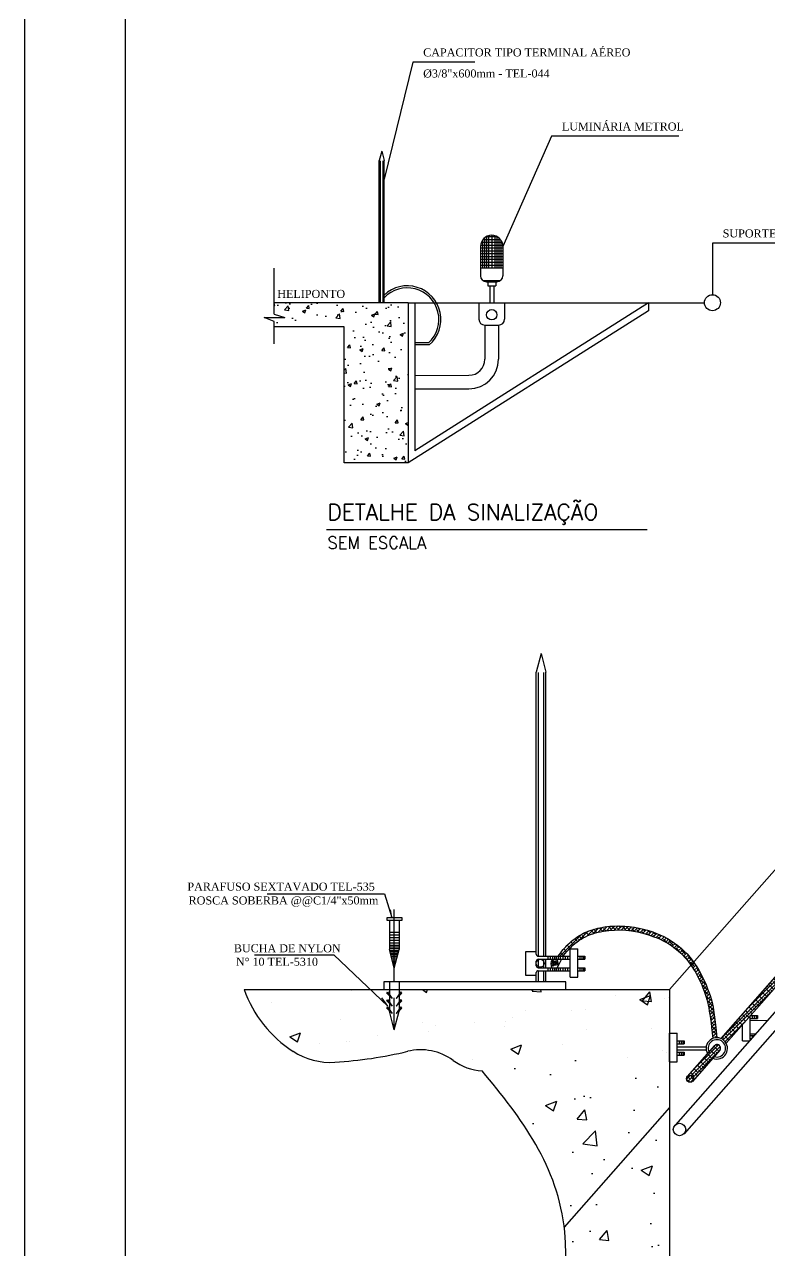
# Model space of a CAD drawing. Header units: millimetres. Extents: x 682 to 1119, y 341 to 434.
# Drawn here: x 999.31 to 1017.92, y 371.21 to 401.84 of the extents above; entities that cross this region are included whole.
import ezdxf

# ---------------------------------------------------------------- set-up
doc = ezdxf.new("R2010")
doc.units = ezdxf.units.MM
for name, color, linetype in [('02', 2, 'Continuous'), ('AR-INDICAÇÕES_GRÁFICAS-002-C', 2, 'Continuous'), ('AR-TEXTOS_ALTURA_3_0MM-003C', 3, 'Continuous'), ('AR-TEXTOS_ALTURA_6_0MM-005-C', 5, 'Continuous'), ('Pena_1', 1, 'Continuous'), ('PENA_2', 2, 'Continuous'), ('PENA_4', 4, 'Continuous'), ('PENA_6', 5, 'Continuous')]:
    doc.layers.add(name, color=color, linetype=linetype)
doc.styles.add('ROMAND', font='times.ttf')
doc.styles.add('T20', font='simplex.shx', dxfattribs={"height": 0.2})
doc.styles.add('T50', font='simplex.shx', dxfattribs={"height": 0.5})

# ---------------------------------------------------------------- blocks, each defined once
blk = doc.blocks.new('*X4')
at = {"color": 0, "linetype": 'Continuous'}
for p, q in [((205.749, -59.654), (205.858, -59.728)), ((205.858, -59.728), (205.883, -59.654)), ((208.603, -59.693), (208.636, -59.654)), ((208.842, -59.714), (208.831, -59.654)), ((203.895, -59.686), (203.895, -59.686)), ((208.603, -59.693), (208.842, -59.714)), ((210.764, -59.8), (210.764, -59.8)), ((211.408, -59.914), (211.688, -59.806)), ((211.408, -59.914), (211.607, -60.048)), ((211.472, -59.944), (211.665, -59.715)), ((211.472, -59.944), (211.711, -59.965)), ((211.607, -60.048), (211.688, -59.806)), ((211.711, -59.965), (211.665, -59.715)), ((212.051, -59.899), (212.051, -59.899)), ((212.147, -59.856), (212.147, -59.856)), ((201.817, -59.986), (201.817, -59.986)), ((208.431, -60.2), (208.431, -60.2)), ((209.62, -60.189), (209.62, -60.189)), ((209.998, -60.18), (209.998, -60.18)), ((203.621, -60.433), (203.621, -60.433)), ((205.756, -60.523), (205.756, -60.523)), ((206.098, -60.601), (206.098, -60.601)), ((207.104, -60.52), (207.104, -60.52)), ((207.92, -60.48), (207.92, -60.48)), ((208.105, -60.388), (208.105, -60.388)), ((202.298, -60.884), (202.578, -60.776)), ((202.298, -60.884), (202.497, -61.018)), ((202.497, -61.018), (202.578, -60.776)), ((204.578, -60.853), (204.578, -60.853)), ((205.9, -60.736), (205.9, -60.736)), ((207.891, -60.613), (207.891, -60.613)), ((210.027, -60.704), (210.027, -60.704)), ((211.722, -60.678), (211.722, -60.678)), ((212.162, -60.794), (212.162, -60.794)), ((203.063, -61.052), (203.063, -61.052)), ((203.765, -61.001), (203.765, -61.001)), ((203.846, -61.018), (203.846, -61.018)), ((208.047, -61.204), (208.327, -61.096)), ((208.047, -61.204), (208.246, -61.338)), ((208.246, -61.338), (208.327, -61.097)), ((209.389, -61.079), (209.389, -61.079)), ((212.003, -61.23), (212.003, -61.23)), ((207.057, -61.479), (207.057, -61.479)), ((211.094, -61.434), (211.094, -61.434)), ((212.096, -61.302), (212.096, -61.302))]:
    blk.add_line(p, q, dxfattribs=at)

msp = doc.modelspace()

# ---------------------------------------------------------------- hatches: boundary and pattern name
at = {"layer": '02', "linetype": 'Continuous'}
h = msp.add_hatch(dxfattribs=at)
h.set_pattern_fill('ANSI38', color=256, scale=0.5, style=0)
h.set_pattern_definition([(45, (650.335693, 421.92885), (-0.044194174, 0.044194174), []), (135, (650.335693, 421.92885), (-0.132582521, 0.044194174), [0.15625, -0.09375])])
h.paths.add_polyline_path([(1019.666, 379.6), (1019.666, 379.657), (1019.626, 379.657), (1019.626, 379.759), (1019.595, 379.759, -0.039388), (1019.571, 379.761), (1016.708, 376.509, -0.170621), (1016.842, 376.392), (1017.446, 377.078), (1017.446, 377.082), (1017.449, 377.082)])
h.paths.add_polyline_path([(1015.881, 375.569, -0.650695), (1016.03, 375.503, -0.153437), (1016.014, 375.452), (1016.686, 376.216, 0.894324), (1016.555, 376.335)])
h = msp.add_hatch(dxfattribs=at)
h.set_pattern_fill('ANSI38', color=256, scale=0.5, style=0)
h.set_pattern_definition([(45, (739.43929, 312.589743), (-0.044194174, 0.044194174), []), (135, (739.43929, 312.589743), (-0.132582521, 0.044194174), [0.15625, -0.09375])])
edge = h.paths.add_edge_path()
edge.add_spline(control_points=[(1016.606, 376.528), (1016.547, 377.261), (1016.486, 377.46), (1016.319, 377.912), (1016.205, 378.161), (1015.901, 378.604), (1015.709, 378.799), (1015.23, 379.097), (1014.954, 379.204), (1014.343, 379.331), (1014.006, 379.339), (1013.608, 379.259), (1013.523, 379.235), (1013.44, 379.205)], knot_values=[0.976225, 0.976225, 0.976225, 0.976225, 1.564409, 1.564409, 2.364149, 2.364149, 3.163889, 3.163889, 3.942851, 3.942851, 4.817117, 4.817117, 5.065526, 5.065526, 5.065526, 5.065526], degree=3, periodic=0)
edge.add_line((1013.44, 379.205), (1013.401, 379.083))
edge.add_spline(control_points=[(1013.401, 379.083), (1013.558, 379.148), (1013.731, 379.189), (1014.282, 379.246), (1014.684, 379.187), (1015.246, 378.971), (1015.439, 378.864), (1015.906, 378.485), (1016.106, 378.151), (1016.356, 377.543), (1016.433, 377.294), (1016.508, 376.508)], knot_values=[0.897571, 0.897571, 0.897571, 0.897571, 1.414292, 1.414292, 2.476324, 2.476324, 3.104824, 3.104824, 4.310294, 4.310294, 5.057228, 5.057228, 5.057228, 5.057228], degree=3, periodic=0)
edge.add_arc((1016.609, 376.261), 0.267, 90.5812, 112.2491, ccw=False)
edge = h.paths.add_edge_path()
edge.add_spline(control_points=[(1012.765, 378.563), (1012.812, 378.623), (1012.886, 378.713), (1013.088, 378.914), (1013.228, 379.009), (1013.393, 379.079), (1013.397, 379.081), (1013.401, 379.083)], knot_values=[0, 0, 0, 0, 0.35226, 0.35226, 0.883276, 0.883276, 0.897571, 0.897571, 0.897571, 0.897571], degree=3, periodic=0)
edge.add_line((1013.401, 379.083), (1013.44, 379.205))
edge.add_spline(control_points=[(1013.44, 379.205), (1013.378, 379.183), (1013.317, 379.157), (1013.123, 379.058), (1013.001, 378.968), (1012.81, 378.778), (1012.734, 378.686), (1012.642, 378.563)], knot_values=[0, 0, 0, 0, 0.188723, 0.188723, 0.625855, 0.625855, 0.976225, 0.976225, 0.976225, 0.976225], degree=3, periodic=0)
edge.add_line((1012.642, 378.563), (1012.765, 378.563))
h = msp.add_hatch(dxfattribs=at)
h.set_pattern_fill('AR-CONC', color=256, scale=0.4, style=0)
h.set_pattern_definition([(50, (739.4393, 312.5897), (2.86904, -0.251009), [0.3, -3.3]), (355, (739.4393, 312.5897), (-0.555005, 3.00877), [0.24, -2.64]), (100.4514, (739.6784, 312.5688), (2.314038, 2.757758), [0.25496, -2.804568]), (46.1842, (739.4393, 313.3897), (4.268964, -0.662076), [0.45, -4.95]), (96.6356, (739.795, 313.3346), (3.73865, 3.89647), [0.38244, -4.20685]), (351.1842, (739.4393, 313.3897), (3.73865, 3.896474), [0.36, -3.96]), (21, (739.8393, 313.1897), (2.387628, -1.610476), [0.3, -3.3]), (326, (739.8393, 313.1897), (0.97326, 2.9006), [0.24, -2.64]), (71.4514, (740.0383, 313.0555), (3.36089, 1.290122), [0.25496, -2.804568]), (37.5, (739.4393, 312.5897), (0.0486394, 1.3315754), [0, -2.608, 0, -2.68, 0, -2.65]), (7.5, (739.4393, 312.5897), (1.052278, 1.577647), [0, -1.528, 0, -2.548, 0, -1.01]), (327.5, (738.5473, 312.5897), (2.1352897, -0.0902195), [0, -1, 0, -3.12, 0, -4.14]), (317.5, (738.1473, 312.5897), (2.332745, 0.40042), [0, -1.3, 0, -2.072, 0, -2.94])])
edge = h.paths.add_edge_path()
edge.add_spline(control_points=[(1010.745, 375.697), (1011.725, 374.523), (1013.457, 372.264), (1012.22, 367.347), (1014.428, 367.231), (1015.425, 367.312)], knot_values=[1.075954, 1.075954, 1.075954, 1.075954, 5.592094, 9.538219, 12.067241, 12.067241, 12.067241, 12.067241], degree=3, periodic=0)
edge.add_line((1015.425, 367.312), (1015.425, 375.84))
edge.add_arc((1014.391, 377.445), 1.909, 238.0609, 302.7902, ccw=False)
edge.add_arc((1012.412, 374.27), 1.832, 58.0609, 119.148)
edge.add_arc((1010.841, 377.087), 1.393, 266.0519, 299.148, ccw=False)
at = {"layer": 'Pena_1', "linetype": 'Continuous'}
h = msp.add_hatch(dxfattribs=at)
h.set_pattern_fill('AR-CONC', color=256, scale=0.12, style=0, double=1)
h.set_pattern_definition([(50, (985.94465, 381.4369), (0.860712, -0.075303), [0.09, -0.99]), (355, (985.94465, 381.4369), (-0.166502, 0.90263), [0.072, -0.792]), (100.4514, (986.0164, 381.4306), (0.69421, 0.827327), [0.076488, -0.84137]), (46.184, (985.9447, 381.6769), (1.28069, -0.198623), [0.135, -1.485]), (96.6356, (986.0514, 381.6603), (1.121595, 1.16894), [0.11473, -1.262056]), (351.184, (985.9447, 381.6769), (1.121594, 1.16894), [0.108, -1.188]), (21, (986.06465, 381.6169), (0.716288, -0.483143), [0.09, -0.99]), (326, (986.06465, 381.6169), (0.291978, 0.87018), [0.072, -0.792]), (71.4514, (986.1243, 381.5766), (1.008267, 0.387037), [0.076488, -0.84137]), (37.5, (985.94465, 381.43688), (0.014592, 0.3994726), [0, -0.7824, 0, -0.804, 0, -0.795]), (7.5, (985.94465, 381.43688), (0.3156834, 0.473294), [0, -0.4584, 0, -0.7644, 0, -0.303]), (327.5, (985.67705, 381.43688), (0.640587, -0.027066), [0, -0.3, 0, -0.936, 0, -1.242]), (317.5, (985.55705, 381.4369), (0.699823, 0.120126), [0, -0.39, 0, -0.6216, 0, -0.882])])
h.paths.add_polyline_path([(1008.9, 394.889), (1005.549, 394.889), (1005.549, 394.603), (1005.817, 394.518), (1005.296, 394.518), (1005.549, 394.421), (1005.549, 394.289), (1007.3, 394.289), (1007.3, 390.889), (1008.9, 390.889)])
at = {"layer": 'PENA_2', "linetype": 'ByBlock', "ltscale": 7}
h = msp.add_hatch(dxfattribs=at)
h.set_pattern_fill('ANSI38', color=256, scale=0.5, style=0)
h.set_pattern_definition([(45, (727.31095, 298.81693), (-0.044194174, 0.044194174), []), (135, (727.31095, 298.81693), (-0.132582521, 0.044194174), [0.15625, -0.09375])])
h.paths.add_polyline_path([(1015.852, 375.503, 1), (1016.03, 375.503, 1)])

# ---------------------------------------------------------------- linework, layer by layer
at = {"layer": '02', "linetype": 'Continuous'}
for p, q in [((1008.235, 398.673), (1008.175, 398.439)), ((1008.175, 394.889), (1008.175, 398.439)), ((1008.235, 398.673), (1008.295, 398.439)), ((1008.295, 394.889), (1008.295, 398.439)), ((1008.204, 394.889), (1008.204, 398.431)), ((1008.27, 394.889), (1008.27, 398.431)), ((1012.218, 386.129), (1012.098, 385.663)), ((1012.218, 386.129), (1012.338, 385.663)), ((1012.098, 378.611), (1012.098, 385.663)), ((1012.155, 378.563), (1012.155, 385.647)), ((1012.287, 378.563), (1012.287, 385.647)), ((1012.338, 378.563), (1012.338, 385.663)), ((1005.374, 380.125), (1008.308, 380.125)), ((1008.308, 380.125), (1008.491, 379.534)), ((1008.367, 379.524), (1008.367, 379.465)), ((1008.747, 379.524), (1008.367, 379.524)), ((1008.367, 379.465), (1008.426, 379.465)), ((1008.428, 379.467), (1008.428, 378.734)), ((1008.428, 379.467), (1008.747, 379.467)), ((1008.491, 379.534), (1008.459, 379.718)), ((1008.548, 377.921), (1008.548, 379.73)), ((1008.668, 379.467), (1008.668, 378.734)), ((1008.747, 379.467), (1008.747, 379.524)), ((1008.428, 379.162), (1008.668, 379.162)), ((1008.428, 379.097), (1008.668, 379.097)), ((1008.428, 379.032), (1008.668, 379.032)), ((1008.428, 378.961), (1008.668, 378.961)), ((1008.428, 378.896), (1008.668, 378.896)), ((1008.428, 378.842), (1008.668, 378.842)), ((1005.055, 378.6), (1007.036, 378.6)), ((1007.036, 378.6), (1008.392, 377.312)), ((1008.428, 378.801), (1008.668, 378.801)), ((1008.428, 378.753), (1008.668, 378.753)), ((1008.548, 378.267), (1008.428, 378.734)), ((1008.435, 378.706), (1008.66, 378.706)), ((1008.444, 378.67), (1008.651, 378.67)), ((1008.455, 378.629), (1008.641, 378.629)), ((1008.461, 378.605), (1008.635, 378.605)), ((1008.471, 378.564), (1008.624, 378.564)), ((1008.548, 378.267), (1008.668, 378.734)), ((1012.098, 378.669), (1011.832, 378.669)), ((1011.832, 378.669), (1011.832, 378.087)), ((1012.146, 378.563), (1012.943, 378.563)), ((1012.384, 378.563), (1012.384, 378.488)), ((1012.447, 378.563), (1012.447, 378.488)), ((1012.503, 378.563), (1012.503, 378.488)), ((1012.556, 378.563), (1012.556, 378.488)), ((1012.599, 378.563), (1012.599, 378.488)), ((1012.641, 378.563), (1012.641, 378.488)), ((1012.698, 378.563), (1012.698, 378.488)), ((1012.765, 378.563), (1012.765, 378.488)), ((1012.821, 378.563), (1012.821, 378.488)), ((1012.877, 378.563), (1012.877, 378.488)), ((1012.943, 378.037), (1012.943, 378.747)), ((1012.943, 378.747), (1013.135, 378.747)), ((1013.135, 378.037), (1013.135, 378.747)), ((1013.135, 378.563), (1013.314, 378.563)), ((1013.184, 378.563), (1013.184, 378.488)), ((1013.234, 378.563), (1013.234, 378.488)), ((1013.28, 378.563), (1013.28, 378.488)), ((1013.314, 378.563), (1013.314, 378.488)), ((1008.482, 378.522), (1008.613, 378.522)), ((1008.496, 378.469), (1008.6, 378.469)), ((1008.505, 378.433), (1008.59, 378.433)), ((1008.508, 378.421), (1008.587, 378.421)), ((1008.52, 378.374), (1008.575, 378.374)), ((1012.098, 378.324), (1012.098, 378.44)), ((1012.146, 378.488), (1012.943, 378.488)), ((1012.146, 378.276), (1012.376, 378.276)), ((1012.155, 378.276), (1012.155, 378.488)), ((1012.287, 378.276), (1012.287, 378.488)), ((1012.338, 378.276), (1012.338, 378.488)), ((1012.376, 378.276), (1012.943, 378.276)), ((1012.384, 378.276), (1012.384, 378.201)), ((1012.447, 378.276), (1012.447, 378.201)), ((1012.503, 378.276), (1012.503, 378.201)), ((1012.556, 378.276), (1012.556, 378.201)), ((1012.599, 378.276), (1012.599, 378.201)), ((1012.641, 378.276), (1012.641, 378.201)), ((1012.698, 378.276), (1012.698, 378.201)), ((1012.765, 378.276), (1012.765, 378.201)), ((1012.821, 378.276), (1012.821, 378.201)), ((1012.877, 378.276), (1012.877, 378.201)), ((1013.135, 378.488), (1013.314, 378.488)), ((1013.135, 378.276), (1013.314, 378.276)), ((1013.184, 378.276), (1013.184, 378.201)), ((1013.234, 378.276), (1013.234, 378.201)), ((1013.28, 378.276), (1013.28, 378.201)), ((1013.314, 378.276), (1013.314, 378.201)), ((1012.287, 377.921), (1008.291, 377.921)), ((1008.291, 377.921), (1008.291, 377.73)), ((1008.428, 377.921), (1008.428, 377.188)), ((1008.668, 377.921), (1008.668, 377.188)), ((1011.832, 378.087), (1012.098, 378.087)), ((1012.098, 377.921), (1012.098, 378.153)), ((1012.146, 378.201), (1012.376, 378.201)), ((1012.155, 377.921), (1012.155, 378.201)), ((1012.287, 377.921), (1012.287, 378.201)), ((1012.834, 377.921), (1012.287, 377.921)), ((1012.338, 377.921), (1012.338, 378.201)), ((1012.376, 378.201), (1012.943, 378.201)), ((1012.834, 377.73), (1012.834, 377.921)), ((1012.943, 378.037), (1013.135, 378.037)), ((1013.135, 378.201), (1013.314, 378.201)), ((1004.798, 377.73), (1015.425, 377.73)), ((1008.363, 377.642), (1008.384, 377.675)), ((1008.5, 377.51), (1008.363, 377.642)), ((1008.384, 377.675), (1008.5, 377.51)), ((1008.715, 377.675), (1008.599, 377.51)), ((1008.599, 377.51), (1008.735, 377.642)), ((1008.735, 377.642), (1008.715, 377.675)), ((1015.425, 377.73), (1015.425, 367.29)), ((1008.392, 377.312), (1008.242, 377.523)), ((1008.363, 377.448), (1008.384, 377.481)), ((1008.5, 377.316), (1008.363, 377.448)), ((1008.384, 377.481), (1008.5, 377.316)), ((1008.548, 376.721), (1008.548, 377.526)), ((1008.715, 377.481), (1008.599, 377.316)), ((1008.599, 377.316), (1008.735, 377.448)), ((1008.735, 377.448), (1008.715, 377.481)), ((1008.363, 377.266), (1008.384, 377.299)), ((1008.5, 377.134), (1008.363, 377.266)), ((1008.384, 377.299), (1008.5, 377.134)), ((1008.548, 376.721), (1008.428, 377.188)), ((1008.548, 376.721), (1008.668, 377.188)), ((1008.715, 377.299), (1008.599, 377.134)), ((1008.599, 377.134), (1008.735, 377.266)), ((1008.735, 377.266), (1008.715, 377.299)), ((1017.446, 376.482), (1017.446, 377.082)), ((1017.446, 377.082), (1017.624, 377.082)), ((1017.446, 377.007), (1017.624, 377.007)), ((1017.495, 377.082), (1017.495, 377.007)), ((1017.544, 377.082), (1017.544, 377.007)), ((1017.59, 377.082), (1017.59, 377.007)), ((1017.624, 377.082), (1017.624, 377.007)), ((1017.254, 376.452), (1017.254, 376.86)), ((1015.425, 375.927), (1015.425, 376.637)), ((1015.425, 376.637), (1015.617, 376.637)), ((1015.617, 375.927), (1015.617, 376.637)), ((1015.617, 376.453), (1015.795, 376.453)), ((1015.666, 376.453), (1015.666, 376.378)), ((1015.715, 376.453), (1015.715, 376.378)), ((1015.761, 376.453), (1015.761, 376.378)), ((1015.795, 376.453), (1015.795, 376.378)), ((1017.254, 376.452), (1017.419, 376.452)), ((1017.446, 376.586), (1017.544, 376.586)), ((1017.446, 376.51), (1017.471, 376.51)), ((1017.495, 376.586), (1017.495, 376.538)), ((1015.617, 376.378), (1015.795, 376.378)), ((1015.617, 376.3), (1016.345, 376.3)), ((1015.617, 376.225), (1016.344, 376.225)), ((1015.617, 376.166), (1015.795, 376.166)), ((1015.617, 376.091), (1015.795, 376.091)), ((1015.666, 376.166), (1015.666, 376.091)), ((1015.715, 376.166), (1015.715, 376.091)), ((1015.761, 376.166), (1015.761, 376.091)), ((1015.795, 376.166), (1015.795, 376.091)), ((1015.425, 375.927), (1015.617, 375.927))]:
    msp.add_line(p, q, dxfattribs=at)
for centre, radius in [((1012.198, 378.386), 0.1), ((1012.512, 378.336), 0.0211), ((1012.515, 378.386), 0.0211), ((1012.525, 378.433), 0.0211), ((1012.555, 378.396), 0.0211), ((1012.555, 378.353), 0.0211), ((1012.575, 378.423), 0.0211), ((1012.592, 378.363), 0.0211), ((1012.605, 378.403), 0.0211)]:
    msp.add_circle(centre, radius, dxfattribs=at)
for centre, radius, start, end in [((1012.146, 378.611), 0.048, 180, 270), ((1012.146, 378.44), 0.048, 90, 180), ((1012.146, 378.324), 0.048, 180, 270), ((1012.648, 378.368), 0.186, 141.8177, 210.9078), ((1012.463, 378.368), 0.186, 329.0922, 39.9868), ((1012.146, 378.153), 0.048, 90, 180), ((1007.683, 378.765), 3.066, 199.7414, 237.2315), ((1016.609, 376.261), 0.267, 247.8718, 209.1414), ((1016.609, 376.261), 0.217, 252.5491, 204.3946), ((1006.961, 377.643), 1.731, 237.2315, 273.5595), ((1006.409, 386.514), 10.619, 273.5595, 283.4823), ((1009.207, 374.845), 1.381, 53.9236, 103.4823), ((1010.841, 377.087), 1.393, 233.9236, 266.0519)]:
    msp.add_arc(centre, radius, start, end, dxfattribs=at)
for points, knots in [([(1012.642, 378.563), (1012.734, 378.686), (1012.81, 378.778), (1013.001, 378.968), (1013.123, 379.058), (1013.394, 379.196), (1013.542, 379.245), (1014.006, 379.339), (1014.343, 379.331), (1014.954, 379.204), (1015.23, 379.097), (1015.709, 378.799), (1015.901, 378.604), (1016.205, 378.161), (1016.319, 377.912), (1016.486, 377.46), (1016.547, 377.261), (1016.606, 376.528)], [0, 0, 0, 0, 0.350369, 0.350369, 0.787502, 0.787502, 1.224634, 1.224634, 2.0989, 2.0989, 2.877862, 2.877862, 3.677602, 3.677602, 4.477342, 4.477342, 5.065526, 5.065526, 5.065526, 5.065526]), ([(1012.765, 378.563), (1012.812, 378.623), (1012.886, 378.713), (1013.088, 378.914), (1013.228, 379.009), (1013.549, 379.146), (1013.726, 379.189), (1014.282, 379.246), (1014.684, 379.187), (1015.246, 378.971), (1015.439, 378.864), (1015.906, 378.485), (1016.106, 378.151), (1016.356, 377.543), (1016.433, 377.294), (1016.508, 376.508)], [0, 0, 0, 0, 0.35226, 0.35226, 0.883276, 0.883276, 1.414292, 1.414292, 2.476324, 2.476324, 3.104824, 3.104824, 4.310294, 4.310294, 5.057228, 5.057228, 5.057228, 5.057228]), ([(1016.745, 367.461), (1015.244, 367.269), (1012.099, 366.866), (1013.457, 372.264), (1011.725, 374.523), (1010.745, 375.697)], [0, 0, 0, 0, 3.604976, 7.551101, 12.067241, 12.067241, 12.067241, 12.067241])]:
    msp.add_open_spline(points, degree=3, knots=knots, dxfattribs=at)
at = {"layer": 'AR-INDICAÇÕES_GRÁFICAS-002-C', "ltscale": 2}
msp.add_line((1006.853, 389.225), (1014.866, 389.225), dxfattribs=at)
at = {"layer": 'Pena_1', "linetype": 'Continuous'}
for p, q in [((1010.706, 396.327), (1011.262, 396.327)), ((1010.724, 396.398), (1011.244, 396.398)), ((1010.754, 396.453), (1010.754, 395.759)), ((1010.766, 396.468), (1011.203, 396.468)), ((1010.804, 396.508), (1010.804, 395.759)), ((1010.851, 396.539), (1011.118, 396.539)), ((1010.854, 396.541), (1010.854, 395.759)), ((1010.904, 396.562), (1010.904, 395.759)), ((1010.984, 396.573), (1010.984, 395.759)), ((1011.064, 396.562), (1011.064, 395.759)), ((1011.114, 396.541), (1011.114, 395.759)), ((1011.164, 396.508), (1011.164, 395.759)), ((1011.214, 396.453), (1011.214, 395.759)), ((1010.704, 396.256), (1011.264, 396.256)), ((1010.704, 396.185), (1011.264, 396.185)), ((1010.704, 396.114), (1011.264, 396.114)), ((1010.704, 396.043), (1011.264, 396.043)), ((1010.704, 395.972), (1011.264, 395.972)), ((1010.704, 395.901), (1011.264, 395.901)), ((1010.704, 395.83), (1011.264, 395.83))]:
    msp.add_line(p, q, dxfattribs=at)
at = {"layer": 'PENA_2'}
for p, q in [((999.311, 424.627), (999.311, 340.627)), ((1010.561, 400.899), (1009.014, 400.899)), ((1015.658, 399.048), (1012.482, 399.048)), ((1020.518, 396.377), (1016.497, 396.377)), ((1016.497, 396.377), (1016.497, 395.089))]:
    msp.add_line(p, q, dxfattribs=at)
at = {"layer": 'PENA_2', "linetype": 'ByBlock', "ltscale": 7}
for p, q in [((1009.014, 400.899), (1008.295, 397.974)), ((1012.482, 399.048), (1011.264, 396.293)), ((1010.885, 395.413), (1010.885, 395.311)), ((1011.086, 395.413), (1011.086, 395.311)), ((1010.934, 395.311), (1010.934, 394.889)), ((1011.034, 395.311), (1011.034, 394.889)), ((1010.814, 394.328), (1010.814, 393.475)), ((1011.154, 394.328), (1011.154, 393.475)), ((1009.406, 393.885), (1009.06, 393.885)), ((1009.425, 393.835), (1009.06, 393.835)), ((1009.06, 393.073), (1010.415, 393.075)), ((1009.06, 392.733), (1010.415, 392.735)), ((1012.727, 378.488), (1012.624, 378.276)), ((1017.446, 376.961), (1017.868, 376.962)), ((1017.446, 376.621), (1017.568, 376.621))]:
    msp.add_line(p, q, dxfattribs=at)
at = {"layer": 'PENA_2', "linetype": 'Continuous'}
for p, q in [((1010.704, 396.293), (1010.704, 395.563)), ((1011.264, 396.293), (1011.264, 395.563)), ((1005.549, 394.603), (1005.549, 395.75)), ((1010.704, 395.759), (1011.264, 395.759)), ((1010.764, 395.443), (1011.204, 395.443)), ((1010.854, 395.413), (1011.114, 395.413)), ((1010.885, 395.311), (1011.086, 395.311)), ((1008.9, 394.889), (1014.9, 394.889)), ((1014.9, 394.889), (1009.06, 391.191)), ((1009.06, 394.889), (1009.06, 391.191)), ((1010.664, 394.889), (1010.664, 394.478)), ((1010.664, 394.889), (1011.304, 394.889)), ((1011.304, 394.889), (1011.304, 394.478)), ((1014.9, 394.889), (1014.9, 394.689)), ((1005.296, 394.518), (1005.817, 394.518)), ((1005.549, 394.421), (1005.296, 394.518)), ((1005.549, 394.603), (1005.817, 394.518)), ((1014.9, 394.689), (1008.9, 390.889)), ((1005.549, 393.862), (1005.549, 394.421)), ((1010.814, 394.328), (1011.154, 394.328)), ((1027.843, 391.833), (1015.425, 377.73)), ((1019.571, 379.761), (1016.708, 376.509)), ((1019.666, 379.6), (1016.842, 376.392)), ((1019.495, 378.803), (1015.578, 374.354)), ((1019.727, 378.597), (1015.792, 374.128)), ((1016.555, 376.335), (1015.868, 375.555)), ((1016.686, 376.216), (1016.001, 375.437)), ((1015.425, 374.784), (1012.796, 371.798))]:
    msp.add_line(p, q, dxfattribs=at)
for centre, radius in [((1010.984, 394.588), 0.13), ((1015.677, 374.234), 0.156)]:
    msp.add_circle(centre, radius, dxfattribs=at)
at = {"layer": 'PENA_2', "linetype": 'ByBlock', "ltscale": 7}
msp.add_circle((1015.941, 375.503), 0.0891, dxfattribs=at)
at = {"layer": 'PENA_2', "linetype": 'Continuous'}
for centre, radius, start, end in [((1010.984, 396.293), 0.28, 0, 180), ((1010.854, 395.563), 0.15, 180, 270), ((1011.114, 395.563), 0.15, 270, 0), ((1010.814, 394.478), 0.15, 180, 270), ((1011.154, 394.478), 0.15, 270, 360)]:
    msp.add_arc(centre, radius, start, end, dxfattribs=at)
at = {"layer": 'PENA_2', "linetype": 'ByBlock', "ltscale": 7}
for centre, radius, start, end in [((1008.873, 394.469), 0.841, 311.073, 133.4374), ((1008.873, 394.469), 0.791, 312.4123, 136.9735), ((1010.414, 393.475), 0.4, 270.0685, 0), ((1010.414, 393.475), 0.74, 270.0685, 360), ((1016.614, 376.268), 0.0891, 313.1566, 145.9284)]:
    msp.add_arc(centre, radius, start, end, dxfattribs=at)
at = {"layer": 'PENA_4', "linetype": 'Continuous'}
for p, q in [((1008.9, 394.889), (1005.549, 394.889)), ((1008.9, 394.889), (1008.9, 390.889)), ((1014.9, 394.889), (1016.3, 394.889)), ((1007.3, 394.289), (1005.549, 394.289)), ((1007.3, 390.889), (1007.3, 394.289)), ((1008.9, 390.889), (1007.3, 390.889))]:
    msp.add_line(p, q, dxfattribs=at)
msp.add_circle((1016.5, 394.889), 0.2, dxfattribs=at)
at = {"layer": 'PENA_6'}
msp.add_line((1001.833, 341.627), (1001.833, 423.627), dxfattribs=at)

# ---------------------------------------------------------------- block references
at = {"layer": '02', "linetype": 'Continuous', "xscale": 0.9600000000000364, "yscale": 0.9599999999999795, "zscale": 0.96}
msp.add_blockref('*X4', (811.735, 434.998), dxfattribs=at)

# ---------------------------------------------------------------- texts
at = {"layer": 'AR-TEXTOS_ALTURA_3_0MM-003C', "style": 'T20'}
msp.add_text('SEM ESCALA', height=0.3, dxfattribs=at).set_placement((1006.88, 388.744, 2))
at = {"layer": 'AR-TEXTOS_ALTURA_6_0MM-005-C', "style": 'T50'}
msp.add_text('DETALHE DA SINALIZAÇÃO', height=0.4, dxfattribs=at).set_placement((1006.878, 389.459))
at = {"layer": 'PENA_2', "style": 'ROMAND'}
for s, p in [('CAPACITOR TIPO TERMINAL AÉREO', (1009.272, 401.041)), ('%%c3/8"x600mm - TEL-044', (1009.272, 400.515)), ('LUMINÁRIA METROL', (1012.74, 399.19)), ('SUPORTE GALV.C/ROLDANA', (1016.755, 396.519)), ('HELIPONTO', (1005.627, 395.009)), ('PARAFUSO SEXTAVADO TEL-535', (1003.381, 380.202)), ('ROSCA SOBERBA @@C1/4"x50mm', (1003.411, 379.857)), ('BUCHA DE NYLON', (1004.543, 378.661)), ('N%%D 10 TEL-5310', (1004.593, 378.325))]:
    msp.add_text(s, height=0.2, dxfattribs=at).set_placement(p)

doc.saveas('drawing.dxf')
